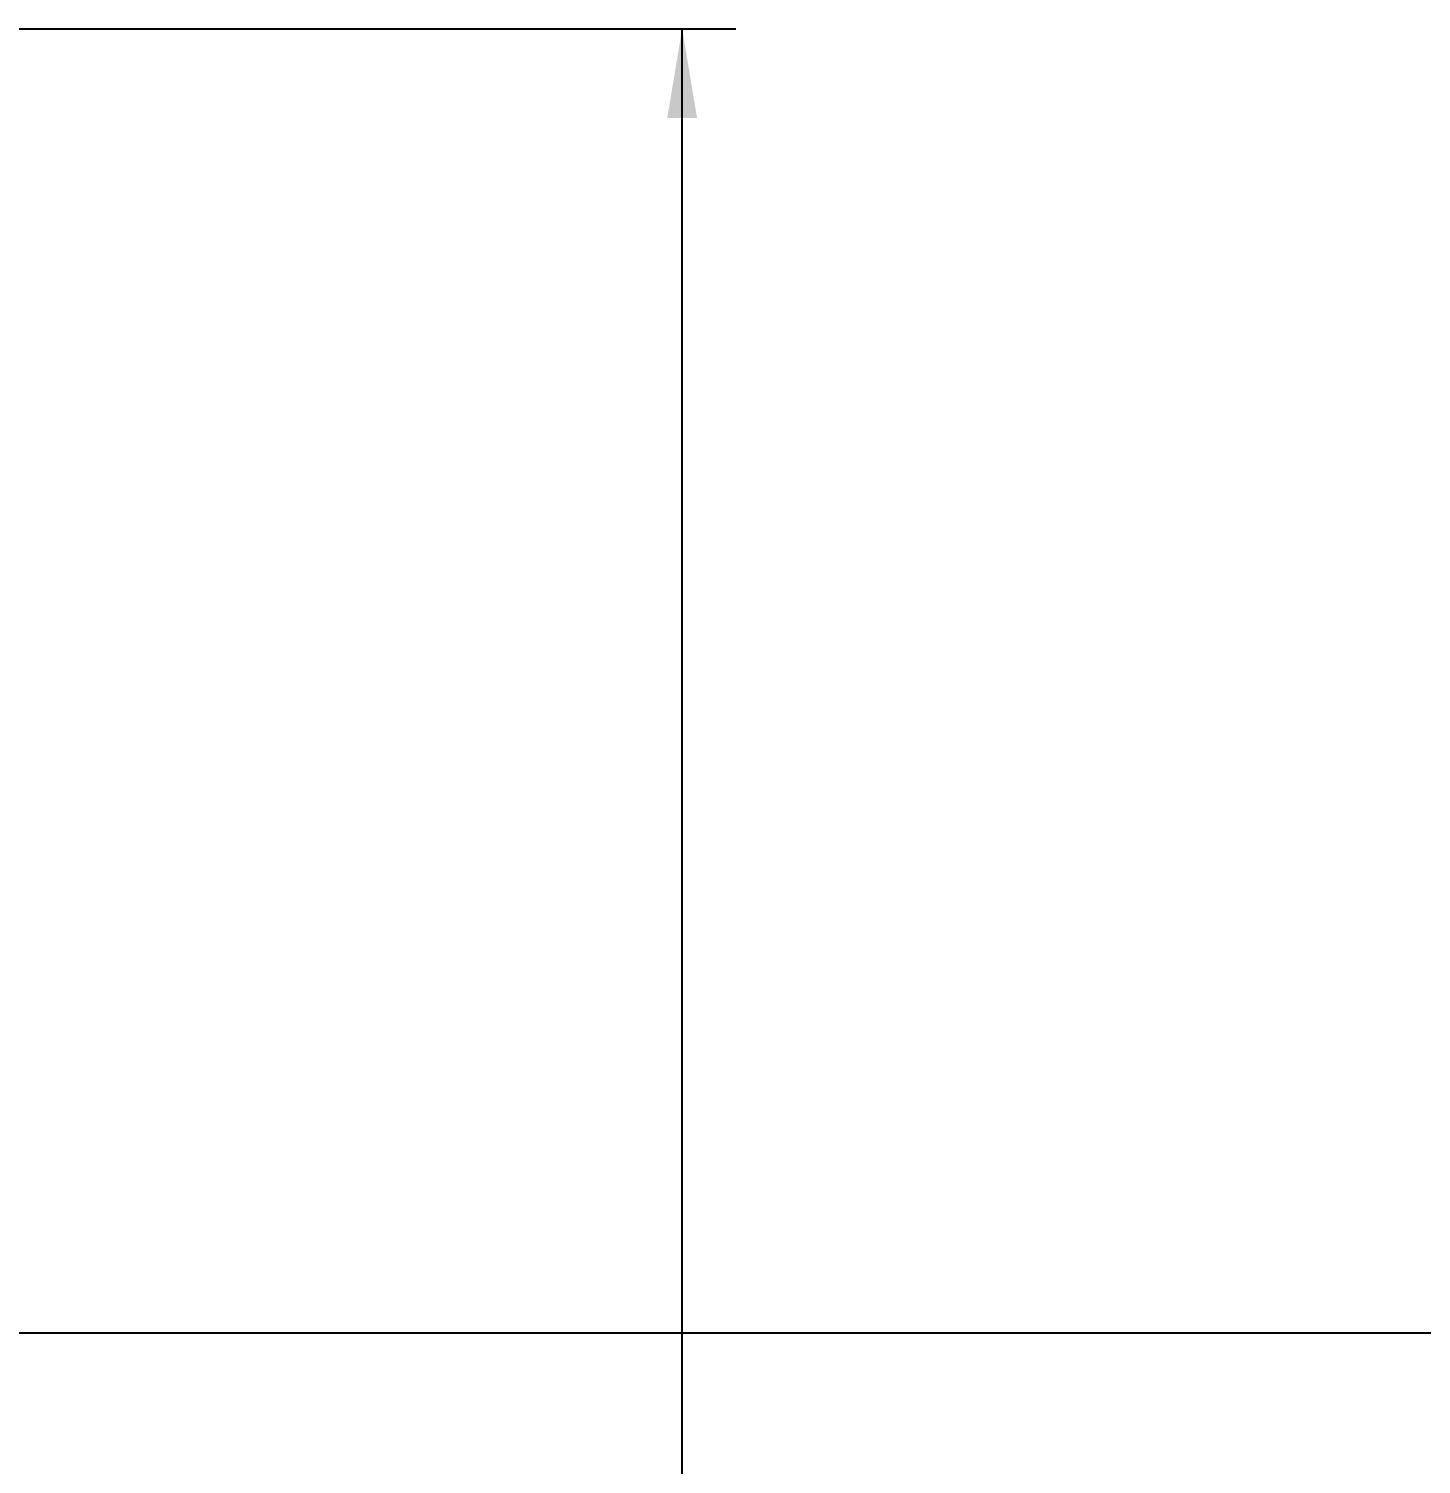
# Model space of a CAD drawing. Header units: millimetres. Extents: x 30710 to 48779, y -19256 to -8564.
# Drawn here: x 40143 to 40924, y -10660 to -9855 of the extents above; entities that cross this region are included whole.
import ezdxf

# ---------------------------------------------------------------- set-up
doc = ezdxf.new("R2010")
doc.units = ezdxf.units.MM
doc.header["$LTSCALE"] = 10
doc.layers.get('Defpoints').update_dxf_attribs({"lineweight": 25})
doc.layers.add('2', color=3, linetype='Continuous', lineweight=25)
doc.styles.get("Standard").update_dxf_attribs({"font": ''})
doc.styles.get('Standard').set_extended_font_data('arial')
doc.dimstyles.new('2', dxfattribs={"dimscale": 20, "dimtxt": 2.5, "dimasz": 2.5, "dimexe": 1.5, "dimexo": 0, "dimgap": 0.5, "dimtad": 1, "dimtoh": 1, "dimtxsty": 'Standard', "dimcen": -2.5, "dimdle": 5, "dimclrd": 3, "dimclre": 3, "dimclrt": 3, "dimazin": 2, "dimtfac": 1, "dimtmove": 0, "dimatfit": 2, "dimfxl": 0, "dimtolj": 1, "dimarcsym": 0})

# ---------------------------------------------------------------- blocks, each defined once
blk = doc.blocks.new('*X60')
at = {"layer": '2', "linetype": 'Continuous'}
for points in [[(40509.55, -9855.15), (40501.21, -9905.15), (40517.88, -9905.15)], [(40509.55, -12248.16), (40501.21, -12198.16), (40517.88, -12198.16)]]:
    blk.add_hatch(color=3, dxfattribs=at).paths.add_polyline_path(points, flags=0)
at = {"layer": '2', "color": 3, "linetype": 'Continuous'}
for p, q in [((39955.9, -9855.15), (40539.55, -9855.15)), ((40509.55, -12248.16), (40509.55, -9855.15)), ((40184.55, -12248.16), (40539.55, -12248.16))]:
    blk.add_line(p, q, dxfattribs=at)
at = {"layer": '2', "color": 3, "insert": (40474.03, -11051.65), "char_height": 50, "width": 299.9238, "attachment_point": 5, "rotation": 90}
blk.add_mtext('2450', dxfattribs=at)

msp = doc.modelspace()

# ---------------------------------------------------------------- linework, layer by layer
at = {"layer": 'Defpoints'}
msp.add_line((30710.22, -10586.157), (45830.22, -10586.157), dxfattribs=at)

# ---------------------------------------------------------------- dimensions: what is measured, and where the dimension line sits
at = {"layer": '2'}
dim = msp.add_linear_dim(base=(40509.545, -9855.151), p1=(40184.545, -12248.159), p2=(39955.905, -9855.151), angle=90, text='2450', dimstyle='2', override={"dimsah": 1}, dxfattribs=at)
dim.commit()
dim.dimension.update_dxf_attribs({"geometry": '*X60', "text_midpoint": (40474.031, -11051.655)})

doc.saveas('drawing.dxf')
